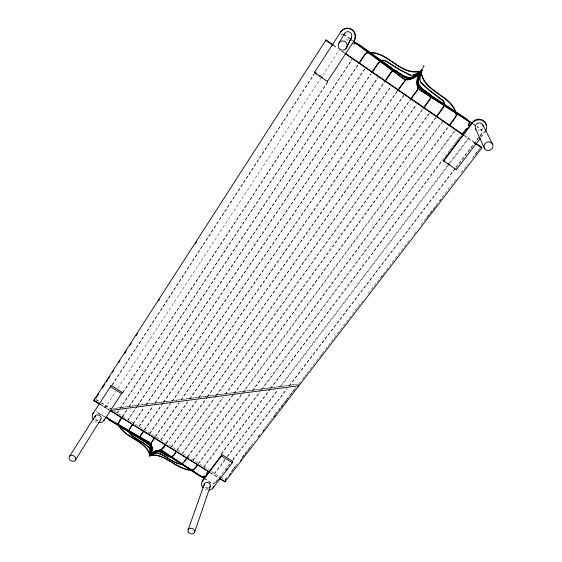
<?xml version="1.0" encoding="UTF-8"?>
<svg xmlns="http://www.w3.org/2000/svg" width="562" height="562" viewBox="0 0 562 562"><rect width="100%" height="100%" fill="white"/><g stroke="black" fill="none" stroke-linecap="round" stroke-linejoin="round"><path stroke-width="0.42" stroke-dasharray="2.81 2.11" d="M106.183 406.052L105.389 407.317L115.962 391.159M112.126 384.794L313.933 74.065M112.351 384.935L314.671 73.503M117.887 388.223L339.638 49.393M122.748 392.473L327.365 82.2M122.973 392.606L327.618 82.375M117.149 412.859L352.711 58.406M116.868 413.414L119.783 409.024M120.275 408.293L352.086 59.509M122.137 416.835L127.012 409.55M128.965 406.635L358.275 64.152M122.839 416.245L127.23 409.684M129.183 406.769L358.535 64.328M136.917 406.551L128.08 419.652L182.264 453.309L222.981 397.229M137.409 405.82L364.752 68.845M127.834 420.221L137.149 406.417M137.641 405.687L365.637 67.791M133.068 423.615L143.921 407.654M145.895 404.752L370.787 73.868M133.285 423.755L144.139 407.794M146.113 404.886L371.046 74.044M138.976 426.425L152.85 406.171M154.831 403.277L378.718 76.341M139.271 426.291L153.145 406.031M155.126 403.13L377.671 78.223M144.469 429.656L162.917 402.926M163.416 402.202L384.246 82.101M144.687 429.797L163.135 403.059M163.633 402.343L384.506 82.284M149.843 433.176L171.375 402.202M171.874 401.479L391.651 85.262M149.675 433.787L170.216 404.24M172.218 401.352L390.639 87.166M155.344 436.414L178.969 402.666M180.985 399.793L397.172 91.016M155.562 436.548L179.194 402.806M181.203 399.933L397.425 91.192M160.683 439.906L187.497 401.886M189.52 399.02L404.542 94.149M161.055 439.821L187.827 401.865M189.851 398.999L404.071 95.357M166.19 443.144L196.672 400.235M198.702 397.376L410.042 99.91M166.408 443.278L196.89 400.376M198.927 397.517L410.295 100.092M171.487 446.614L206.69 397.425M207.195 396.716L416.365 104.434M171.389 447.268L207.125 397.348M207.638 396.632L416.442 104.954M176.489 450.562L213.96 398.584M216.012 395.732L422.863 108.775M177.22 449.986L216.237 395.873M216.749 395.163L423.123 108.958M225.039 394.383L430.183 111.831M182.713 453.267L223.465 397.165M225.531 394.327L429.27 113.805M187.792 456.534L233.328 394.264M233.848 393.555L435.655 117.591M187.989 456.695L233.532 394.433M234.052 393.723L435.908 117.774M193.005 459.983L242.468 392.817M242.995 392.114L442.933 120.626M192.977 460.671L241.857 394.334M242.377 393.625L442.582 121.912M198.021 463.903L250.294 393.442M252.38 390.625L448.392 126.394M198.737 463.362L250.497 393.611M252.591 390.794L448.638 126.576M203.718 466.636L260.403 390.759M260.93 390.056L455.642 129.393M203.725 467.345L259.925 392.15M262.025 389.333L455.325 130.7M221.407 453.71L269.978 389.164M270.505 388.461L449.459 150.602M449.993 149.899L451.574 147.799M452.101 147.096L453.689 144.989M454.215 144.286L455.796 142.179M456.323 141.484L457.911 139.376M458.437 138.674L460.018 136.566M221.604 453.878L270.182 389.333M270.708 388.63L442.315 160.606M225.004 459.28L214.403 473.274L213.911 474.7L225.032 460.032M227.125 456.484L277.48 390.014M279.602 387.211L448.694 164.013M449.228 163.31L468.308 138.126L468.553 138.758L280.087 387.401M227.673 456.541L277.972 390.19M215.892 481.803L230.062 463.243M232.724 459.758L286.985 388.637M289.114 385.848L455.642 167.602M456.175 166.9L481.023 134.36L481.866 131.627L481.332 130.187L476.85 126.64M216.089 481.95L218.021 479.442M228.664 465.498L229.725 464.107M232.921 459.92L287.196 388.806M289.325 386.017L455.353 168.481M455.887 167.785L479.302 137.107M480.306 135.8L481.992 132.955L482.196 131.578L481.606 129.998L477.054 126.387M480.461 137.058L484.697 131.508M481.283 136.995L484.999 132.126M226.739 477.524L225.144 479.597L225.566 479.864M231.523 471.3L233.118 469.221M233.644 468.532L235.239 466.453M242.152 457.461L254.909 440.854M258.099 436.702L259.693 434.63M264.477 428.399L266.065 426.326M266.599 425.631L268.193 423.558M268.727 422.863L270.322 420.79M270.849 420.095L272.444 418.023M272.977 417.327L274.572 415.255M275.106 414.559L285.735 400.727M286.262 400.032L289.985 395.191M290.519 394.496L292.114 392.424M292.64 391.728L294.235 389.656M294.769 388.96L295.83 387.576M226.655 477.805L225.053 479.892L220.789 477.243M231.46 471.546L233.061 469.46M233.595 468.764L235.204 466.678M235.738 465.982L237.34 463.896M242.145 457.637L246.416 452.08M246.957 451.384L248.559 449.298M249.092 448.602L250.694 446.516M258.169 436.779L259.77 434.693M275.802 413.836L282.208 405.49M282.742 404.795L284.344 402.708M287.02 399.231L295.563 388.103M298.97 383.677L302.166 379.512M302.7 378.816L304.302 376.73M304.836 376.034L306.438 373.955M306.971 373.259L314.973 362.841M316.399 360.987L362.469 301.021M368.215 293.54L409.424 239.897M414.152 233.743L415.754 231.656M421.1 224.702L456.379 178.779M461.163 172.555L468.118 163.493M472.382 157.95L480.924 146.83M243.725 456.239L245.327 454.152M381.507 276.975L383.108 274.888M426.368 218.611L427.97 216.525M428.504 215.829L430.106 213.743M430.64 213.047L432.241 210.968M432.775 210.272L434.377 208.186M434.911 207.49L436.512 205.404M439.716 201.238L441.318 199.152M475.501 154.683L477.103 152.597M477.637 151.902L479.238 149.822M321.106 355.781L322.707 353.695M215.632 482.547C212.317 485.631 208.045 480.531 205.046 479.112M215.464 482.365C212.218 485.287 208.109 480.208 205.172 478.894M112.8 408.504L298.485 384.12L113.517 408.644M341.246 34.064L342.996 34.085M341.31 34.394L342.911 34.415M343.74 34.486L350.189 38.708M343.635 34.809L349.325 38.469M100.577 414.187L105.073 416.786M104.932 416.997L99.685 413.969L96.966 411.953L96.299 410.801M474.918 142.881L474.504 142.615L474.911 142.945M109.253 410.028L100.401 404.549L109.239 410.056M96.383 399.61L98.582 400.98M101.525 402.806L111.065 408.736M95.905 399.666L98.118 401.043M100.907 402.771L110.911 408.988M114.227 411.047L127.349 419.196M182.98 453.752L208.706 469.734M211.551 471.504L220.079 476.801M100.247 404.12L109.056 409.593M210.469 472.565L218.899 477.798M210.097 472.677L218.253 477.742M473.373 124.033L476.316 125.916M473.176 124.286L476.112 126.169M333.421 45.108L337.341 47.805M342.384 51.29L344.822 52.87M464.036 135.084L475.157 142.846M333.491 45.627L338.064 48.782M341.415 51.093L344.499 53.313M464.324 135.835L474.89 143.12M99.832 413.758L97.163 411.777L96.552 410.724M350.892 39.228L352.978 40.787M350.021 38.989L352.107 40.548M208.095 488.511A6.33 5.234 19.5 0 1 205.011 487.43M207.589 489.973A6.351 5.241 19.5 0 1 204.498 488.891M208.797 487.697A3.175 2.62 19.5 0 1 204.561 486.214M348.524 39.958A4.208 4.018 -73.7 0 1 344.162 37.745M97.851 420.938A6.456 5.36 28.6 0 1 95.02 419.189M97.036 422.238A6.47 5.367 28.6 0 1 94.198 420.481M98.167 420.404A3.231 2.684 28.6 0 1 95.428 418.704M482.99 128.143A4.145 3.864 -35 0 1 477.679 130.588"/><path stroke-width="0.84" d="M105.684 417.433L146.907 441.254C153.11 443.397 153.11 450.689 150.012 455.108M391.644 85.726L391.651 85.262M184.68 460.784L186.76 457.946M419.624 79.551L419.8 75.835L420.748 72.393M419.933 79.509L420.109 75.87L421.036 72.498M204.442 478.41L164.926 452.438C160.303 447.429 152.267 451.63 150.026 455.346M156.461 450.731L151.979 453.492L149.878 455.859M149.267 456.379L149.316 456.407M378.669 76.776L378.718 76.341M418.086 79.045C416.077 87.279 425.406 90.243 430.127 94.753L430.696 96.221L429.909 99.024L423.888 107.356M149.815 454.398L150.012 449.769M150.04 454.496L150.244 449.705M365.637 67.791L365.736 67.391M150.483 453.351C152.843 449.129 150.356 444.212 146.078 442.519L110.468 420.79L107.806 418.718L107.173 417.559M150.714 453.443C155.049 445.041 144.322 442.294 140.156 437.742L140.479 435.873L143.689 431.237M157.767 453.063L155.393 452.923L156.58 452.86M150.209 453.499C154.69 445.216 143.977 442.364 139.91 437.826L140.247 435.761L143.472 431.103M150.433 453.597C152.913 449.326 150.525 444.092 146.197 442.259L110.616 420.587L108.009 418.549L107.419 417.482M209.205 489.987A6.351 5.241 19.5 0 0 213.04 487.964L232.324 462.737L232.766 461.318L221.962 454.574L202.875 479.913A6.33 5.234 19.5 0 0 202.236 481.121M219.735 478.669L224.926 481.887L225.355 480.538M410.351 75.203L413.456 75.16M213.04 487.964L213.532 486.509M203.226 487.893A6.351 5.241 19.5 0 1 202.355 481.353L221.484 455.972L221.962 454.574M194.593 532.214L210.279 486.256M418.184 78.329L419.835 73.629M420.123 73.748C413.695 83.815 423.235 89.576 430.394 94.556L431.019 96.165L430.19 99.172L423.636 108.241M188.087 529.938L204.294 484.163M202.355 481.353L202.875 479.913M352.571 58.778L352.711 58.406M353.976 41.04L353.842 41.356A8.402 8.037 -73.8 0 0 351.805 29.737A8.402 8.037 -73.8 0 0 340.565 32.175L340.748 31.886A8.381 8.008 -73.8 0 1 351.945 29.456A8.381 8.008 -73.8 0 1 353.976 41.04L327.386 81.49L314.348 72.568L314.615 72.147L316.778 73.629M468.357 125.6L469.235 122.867L468.715 121.413L465.743 118.765L423.404 90.735C414.882 86.836 417.608 75.449 422.476 70.138C418.205 75.905 415.135 86.534 423.593 90.475L465.947 118.512L468.989 121.223L469.558 122.818L468.631 125.748M346.375 48.128L351.117 38.16A4.208 4.018 -73.7 0 0 349.648 32.076A4.208 4.018 -73.7 0 0 344 34.549M346.909 47.039L351.601 37.176M327.386 81.49L327.611 81.04M471.701 123.345L422.413 91.768C413.843 88.044 416.365 76.509 421.149 71.262C416.927 77.043 414.117 87.721 422.603 91.501L472.642 123.563M150.328 453.632L151.55 450.485L150.714 443.544L154.339 437.847M150.546 453.752L151.789 450.534L150.946 443.622L155.056 437.264M338.991 43.035L344.478 33.565M419.884 73.734C415.093 79.333 420.418 87.953 415.381 92.941L410.808 99.376M420.151 73.875C415.051 79.291 421.43 88.529 415.149 92.772M122.361 392.395L121.603 393.639L110.44 386.67L111.234 385.448L122.361 392.395L103.942 420.425A6.47 5.367 28.6 0 1 98.652 422.61M103.942 420.425L104.743 419.133A6.456 5.36 28.6 0 1 103.787 420.172M75.392 460.173A3.513 2.838 28.1 0 0 72.252 455.361A3.513 2.838 28.1 0 0 69.547 459.47A3.513 2.838 28.1 0 0 75.392 460.173L100.816 419.308M69.4 456.506L95.322 415.908M333.259 44.904L326.037 39.916L93.756 400.446L99.657 404.106L93.756 400.446L94.915 398.697M96.137 397.748L98.638 393.836M102.312 388.166L104.82 384.246M106.246 382.034L107.672 379.821M108.487 378.591L109.913 376.378M112.421 372.451L113.847 370.239M118.603 362.862L120.029 360.656M124.778 353.28L126.204 351.067M129.864 345.426L131.29 343.213M136.039 335.844L137.465 333.638M158.519 300.93L159.475 299.455M195.59 243.423L196.545 241.948M93.166 419.217A6.47 5.367 28.6 0 1 92.948 413.618L93.777 412.339A6.456 5.36 28.6 0 0 93.208 413.618M92.948 413.618L111.234 385.448M314.348 72.568L340.748 31.886M121.645 417.566L118.168 423.509C123.514 438.086 143.809 439.456 149.373 453.66M358.76 63.422L365.019 54.114L366.494 52.835C386.607 49.147 398.837 74.627 418.606 71.395M122.354 416.969C120.071 420.538 115.849 424.31 120.999 428.42C128.972 438.585 144.736 441.121 149.625 453.618M359.02 63.604L365.244 54.317L366.628 53.13C386.698 49.625 398.922 75.097 418.725 71.69M132.576 424.345L129.386 429.024L128.712 431.581C133.032 439.062 143.155 441.381 148.993 447.816M371.777 72.414L378.093 63.155L381.184 60.541L383.214 60.148L385.42 60.57L400.039 69.779L410.401 74.999M132.794 424.479L129.611 429.136L128.951 431.609C133.482 438.88 143.338 441.289 149.176 447.654M372.037 72.596L378.317 63.358L381.31 60.836L383.207 60.464L385.3 60.865L399.87 70.046L410.309 75.301M384.745 81.378L391.117 72.161L393.695 70.348L395.444 70.383C402.666 75.385 411.412 82.347 418.753 72.884M385.005 81.56L391.356 72.372L393.751 70.671L395.353 70.707C402.638 75.87 411.567 82.621 418.971 73.116M397.671 90.299L405.378 79.973L406.705 79.08L414.897 76.453L418.711 72.793M397.931 90.475L405.56 80.211L406.825 79.368L415.044 76.72L418.936 72.99M165.172 444.57L161.055 449.853L154.121 451.609L151.459 453.92M410.548 99.2L415.121 92.765M165.39 444.704C163.535 451.026 157.353 450.408 152.752 452.81M175.976 451.272C173.251 457.889 169.26 458.058 164.069 453.562C160.36 450.422 154.669 450.591 151.319 454.194M176.194 451.405C170.462 466.586 160.346 443.713 151.452 454.405M436.175 116.882L442.758 107.911L444.121 104.293L443.825 102.432L442.751 100.647L429.199 90.377L420.671 82.509M187.469 457.405L183.612 462.652L181.364 464.247C172.696 463.488 166.141 455.592 157.76 453.12M436.941 116.362L443.032 108.045L444.43 104.307L444.121 102.312L442.989 100.429L429.396 90.124L420.931 82.319M326.037 39.916L325.707 40.359L333.217 45.438M197.501 464.612C193.813 475.262 182.524 467.563 176.011 464.746C168.368 460.791 160.865 453.871 151.677 455.037M449.431 124.989L455.557 116.763L456.204 115.084C452.649 95.343 424.739 92.92 421.24 73.411M151.761 455.262C167.069 454.229 177.613 471.377 193.223 470.071L197.691 464.774M449.164 125.874L455.831 116.889L456.52 115.105C453.134 95.252 425.209 92.835 421.556 73.411M206.085 474.068L208.214 471.251M461.606 134.466L466.615 128.34M480.215 138.385L456.302 169.675L443.713 161.069L443.551 160.367L471.939 122.678A8.261 7.699 -35 0 1 480.468 119.341A8.261 7.699 -35 0 1 486.355 125.593M443.713 161.069L472.199 123.268A8.282 7.72 -34.8 0 1 483.306 120.935A8.282 7.72 -34.8 0 1 485.413 131.543M218.73 479.702L220.29 477.658M226.008 470.169L227.048 468.806M231.727 462.681L232.766 461.318M229.387 475.094L230.455 473.71M240.585 460.531L241.653 459.147M263.086 431.258L264.154 429.867M274.312 416.653L275.38 415.262M281.632 407.134L282.7 405.743M285.538 402.048L286.613 400.657M224.926 481.887L481.782 147.968L481.374 147.04L475.593 143.057M421.648 69.414C417.545 74.669 408.609 81.989 401.823 75.21L359.849 45.058L356.104 43.105L354.355 43.112M151.642 454.075L152.78 452.789M420.896 71.149C416.723 76.65 407.668 83.457 401.036 76.664L353.674 41.307M421.219 71.276C416.863 77.057 407.647 83.78 400.847 76.931L353.498 41.588M149.998 456.035L152.14 453.682L156.517 450.991M150.145 455.522C153.314 450.696 160.17 448.455 164.785 452.656L204.315 478.634M149.864 454.96C153.819 451.146 153.026 442.989 147.047 441.044L105.825 417.222M418.388 73.201C414.377 78.174 406.628 80.359 401.64 75.484L359.68 45.339L356.027 43.429L353.266 44.061M183.423 462.498L181.294 464.001C172.703 463.123 166.169 455.353 157.838 452.881M204.87 475.761C203.219 477.742 200.697 476.295 198.969 475.234L164.617 452.839L161.765 451.202L158.189 450.562M419.681 71.529L416.807 73.552L413.414 74.957M419.884 71.76L416.948 73.826L413.484 75.259M150.967 454.707L155.414 452.754M150.953 455.002L155.449 453M149.12 447.668L150.18 449.677L149.78 448.617M204.111 476.681L201.828 476.948L198.843 475.459L164.476 453.056L161.652 451.441L158.189 450.822M419.751 79.516L420.769 82.41L420.095 81.047M422.245 69.238L422.294 69.372M110.84 410.401L298.851 385.792M423.846 107.742L423.586 107.511L424.099 107.869M410.745 98.652L411.258 99.01L410.738 98.659M398.289 90.11L397.861 89.787L398.177 89.948M385.181 80.984L385.103 81.026M346.044 54.001L346.08 54.121M359.111 63.014L359.16 63.134M95.083 400.917L99.509 403.664M110.517 410.499L127.349 420.952M127.967 421.338L130.988 423.214M132.428 424.106L135.4 425.954M136.819 426.832L139.116 428.258M139.727 428.637L168.101 446.256M169.436 447.085L181.681 454.693M182.228 455.03L185.277 456.92M186.689 457.798L188.916 459.182M190.3 460.039L202.482 467.605M203.037 467.949L206.057 469.825M207.483 470.71L208.987 471.644M220.135 478.564L224.589 481.332M109.976 410.513L209.352 472.221M221.484 455.972L232.324 462.737M319.666 75.603L322.553 77.584M443.551 160.367L444.949 161.315M447.731 163.226L449.825 164.652M345.138 53.186L463.608 134.887M345.019 53.573L463.615 135.351M475.452 143.514L481.782 147.968M436.583 116.524L436.421 116.39M483.011 125.115L492.684 144.357A4.594 4.257 -31.4 0 1 487.865 150.581A4.594 4.257 -31.4 0 1 484.964 143.795A4.594 4.257 -31.4 0 1 492.684 144.357M475.501 128.579L484.325 148.143M471.939 122.678L472.199 123.268M480.924 146.83L481.22 147.49M455.642 129.393L455.852 129.998M442.933 120.626L443.102 121.202M456.098 168.944L456.302 169.675M430.183 111.831L430.302 112.379M417.383 103.008L417.461 103.527M404.542 94.149L404.577 94.641M204.266 485.54A3.175 2.62 19.5 0 1 206.022 482.639A3.175 2.62 19.5 0 1 209.872 483.987A3.175 2.62 19.5 0 1 209.45 487.352M94.957 417.257A3.231 2.684 28.6 0 1 99.172 415.156A3.231 2.684 28.6 0 1 100.345 419.835M476.021 129.443A4.145 3.864 -35 0 1 477.728 123.289A4.145 3.864 -35 0 1 483.278 126.099M424.563 66.225L424.563 66.225M424.668 67.061L424.668 67.061M424.029 66.154L424.085 66.119M422.673 68.009L423.074 67.939L422.673 68.009M423.334 66.175L423.727 66.105L423.334 66.175M462.343 134.255L461.845 133.897L462.329 134.255M449.642 125.495L449.157 125.129L449.621 125.488M371.974 71.901L372.458 72.259L372.016 71.922M188.396 532.109A3.442 2.761 19.5 0 0 194.241 532.846A3.442 2.761 19.5 0 0 191.382 528.252A3.442 2.761 19.5 0 0 188.396 532.109M345.595 49.035A4.651 4.468 -74.6 0 0 344.183 41.174A4.651 4.468 -74.6 0 0 338.289 46.513A4.651 4.468 -74.6 0 0 345.595 49.035"/></g></svg>
